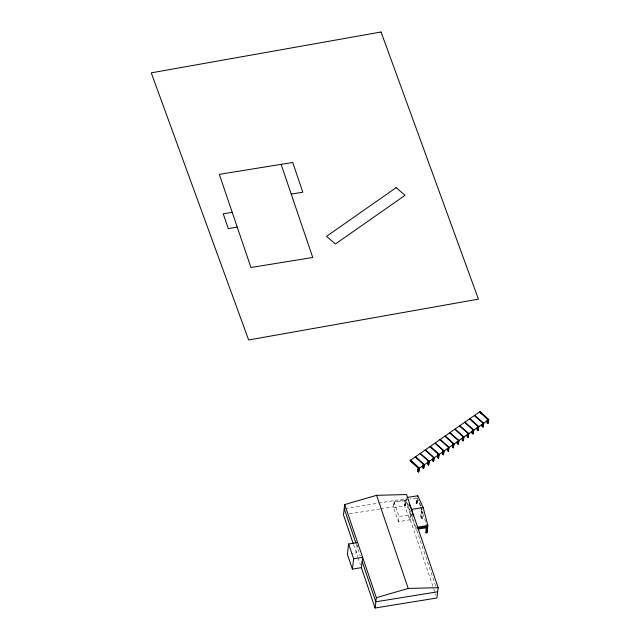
<?xml version="1.0" encoding="UTF-8"?>
<svg xmlns="http://www.w3.org/2000/svg" width="640" height="640" viewBox="0 0 640 640"><rect width="100%" height="100%" fill="white"/><g stroke="black" fill="none" stroke-linecap="round" stroke-linejoin="round"><path stroke-width="0.48" stroke-dasharray="3.2 2.4" d="M357.32 545.016L356.36 552.856L350.968 553.728M398.36 521.664L398.992 516.504L410.952 514.568L410.312 519.728L398.36 521.664L393.312 506.792L393.944 501.632L404.96 499.848L410.344 514.672L409.712 519.824L404.328 505.008L404.96 499.848M404.608 505.84L405.24 500.68M405.544 505.688L406.184 500.528L394.224 502.464L393.592 507.624L405.544 505.688L405.896 499.696L408.808 499.232M435.72 586.12L406.024 498.664L406.152 497.64M417.608 499.312L417.08 503.616L416.16 503.76L416.576 497.968L409.784 499.072M416.16 503.76L416.576 497.968M417.08 503.616L417.408 498.56M416.248 527.376L416 529.44L405.896 499.696M420.584 506.896L422.176 511.592L421.248 511.744L421.904 513.672L422.832 513.52L422.2 518.68L421.272 518.824L420.616 516.896L421.504 509.68M421.272 518.824L422.176 511.592M345.2 508.52L377.576 503.272M378.56 503.12L406.024 498.664M416.792 498.6L417.712 498.456L420.264 505.96M349.328 513.92L379.632 509.008M380.608 508.856L393.312 506.792M404.328 505.008L405.264 504.856M415.944 503.128L416.864 502.976M420.616 516.896L421.544 516.752L422.2 518.68M419.752 503.048L420.712 505.864M421.024 506.808L422.304 510.56L421.376 510.712L422.032 512.64L422.96 512.488L422.52 511.2M422.832 513.52L426.96 525.672M410.312 519.728L435.928 595.16M393.944 501.632L398.992 516.504M356.176 543.888L360.256 555.904M353.528 544.52L357.616 556.552M357.928 557.48L360.44 564.864"/><path stroke-width="0.96" d="M361.376 567.64L352.392 569.096L353.664 558.776L362.648 557.32L361.376 567.64L375.08 608L436.888 597.992L438.152 587.672L406.536 494.544L376.592 495.32L344.728 504.552L343.464 514.872L353.216 543.592M357.624 542.544L348.64 544L347.376 554.312L352.392 569.096M375.08 608L376.352 597.68L344.728 504.552M410.224 460.776L410.28 460.328L419.112 468.336L418.664 472.056L417.64 471.176L417.992 468.368L417.544 467.456L410.224 460.776L410.656 460.152L419.504 468.168L418.664 472.056M418.272 469.024L417.64 471.176M420.112 453.856L429 461.528L428.552 465.144L427.536 464.264L427.88 461.448M420.504 453.584L429.392 461.256L428.552 465.144M417.624 496.792L417.752 495.76L407.12 497.48M423.608 468.6L424.048 464.984L415.208 456.968L415.6 456.696L424.448 464.712L423.608 468.6L422.584 467.72L422.936 464.904M433.496 461.68L433.944 458.072L425.096 450.056L425.496 449.776L434.336 457.792L433.496 461.68L432.48 460.8L432.712 458.928M435.344 443.208L444.224 450.88L443.392 454.768L442.368 453.888L442.712 451.072M426.24 527.616L426.04 532.872L426.968 532.72L427.848 525.496L423.184 507.536L417.752 495.76M426.04 532.872L426.672 527.712L417.936 529.128M426.848 530.048L426.968 532.72M430.44 446.32L439.28 454.336L438.44 458.224L437.424 457.344L437.768 454.536M437.424 457.344L438.048 455.192M438.44 458.224L438.888 454.616L430 446.944L430.4 446.664M443.392 454.768L443.832 451.16L434.992 443.144M448.336 451.312L448.776 447.696L439.936 439.68L440.328 439.408L449.176 447.424L448.336 451.312L447.312 450.432L447.544 448.552M449.784 433.112L458.664 440.784L458.224 444.392L457.2 443.512L457.432 441.64M450.176 432.832L459.064 440.504L458.224 444.392M453.28 447.848L453.72 444.24L444.88 436.224L445.272 435.944L454.12 443.96L453.28 447.848L452.256 446.968L452.6 444.16M457.2 443.512L457.832 441.36M459.672 426.192L468.56 433.864L468.112 437.48L467.096 436.6L467.44 433.784M460.064 425.92L468.952 433.592L468.112 437.48M463.168 440.936L463.608 437.328L454.768 429.312L455.168 429.032L464.008 437.048L463.168 440.936L462.152 440.056L462.496 437.24M473.056 434.016L473.504 430.408L464.656 422.392L465.056 422.12L473.896 430.136L473.056 434.016L472.04 433.136L472.384 430.328M472.664 430.992L472.04 433.136M474.504 415.824L483.392 423.496L482.952 427.104L481.928 426.224L482.16 424.352M474.904 415.544L483.792 423.216L482.952 427.104M477.328 426.872L476.984 429.68L478 430.56L478.84 426.672L470 418.656L469.608 418.936L478.448 426.952L478 430.56M477.376 429.408L477.608 427.528M487.896 423.648L488.336 420.032L479.496 412.016L479.912 411.64L488.744 419.656L487.896 423.648L486.872 422.768L487.216 419.952M479.912 411.64L410.264 460.432L419.104 468.448L488.744 419.656M442.368 453.888L442.768 453.608L443.784 454.488M447.312 450.432L447.712 450.152L448.728 451.032M481.928 426.224L482.328 425.944L483.344 426.824M376.352 597.68L408.208 588.456L438.152 587.672M291.224 194.088L302.824 192.208L292.728 162.464L219.328 174.36L250.944 267.488L312.744 257.48L281.128 164.344M232.224 212.344L223.24 213.8L228.256 228.584L237.24 227.128M409.072 503.976L411.584 509.416L423.184 507.536M417.216 527.224L427.848 525.496M418.064 528.096L427.728 526.528L427.4 525.576M437.648 591.8L375.84 601.808L362.136 561.448M457.6 443.24L458.616 444.12M437.816 457.072L438.84 457.952M479.888 411.744L488.736 419.76M479.848 412.088L482.048 414.088M410.616 460.496L412.816 462.504M376.592 495.32L408.208 588.456M344.224 508.68L355.864 542.96M348.64 544L353.664 558.776M411.584 509.416L413.304 516.032M396.168 187.64L326.544 236.328L335.424 244L405.056 195.312L396.168 187.64M381.056 32L151.256 72.848L248.648 339.984L478.44 299.136L381.056 32"/></g></svg>
